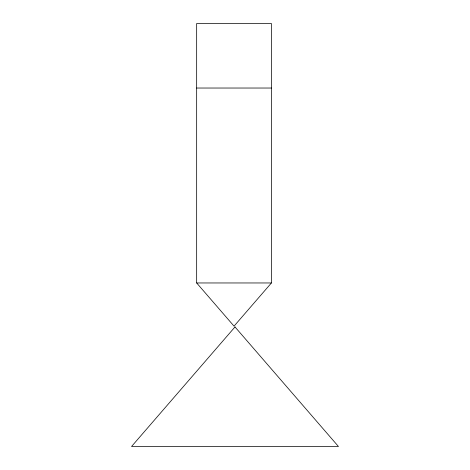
<?xml version="1.0" encoding="UTF-8"?>
<svg xmlns="http://www.w3.org/2000/svg" width="470" height="470" viewBox="0 0 470 470"><rect width="100%" height="100%" fill="white"/><g stroke="black" fill="none" stroke-linecap="round" stroke-linejoin="round"><path stroke-width="0.7" d="M271.413 282.964L234.037 326.151L196.666 282.964L196.666 23.5L271.413 23.5L271.413 282.964L196.666 282.964M196.666 88.031L271.413 88.031M235 326.944L131.547 446.5L338.453 446.5L235 326.944"/></g></svg>
